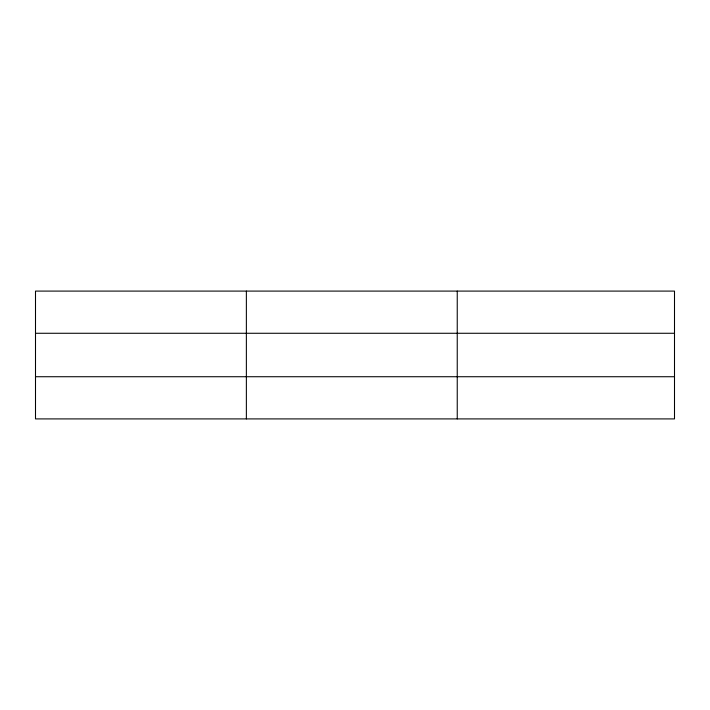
<?xml version="1.0" encoding="UTF-8"?>
<svg xmlns="http://www.w3.org/2000/svg" width="710" height="710" viewBox="0 0 710 710"><rect width="100%" height="100%" fill="white"/><g stroke="black" fill="none" stroke-linecap="round" stroke-linejoin="round"><path stroke-width="1.06" d="M246.37 291.091L246.37 418.909M457.24 291.091L457.24 418.909M674.5 376.726L674.5 418.909L35.5 418.909L35.5 291.091L674.5 291.091L674.5 376.726L35.5 376.726M35.5 333.274L674.5 333.274"/></g></svg>
